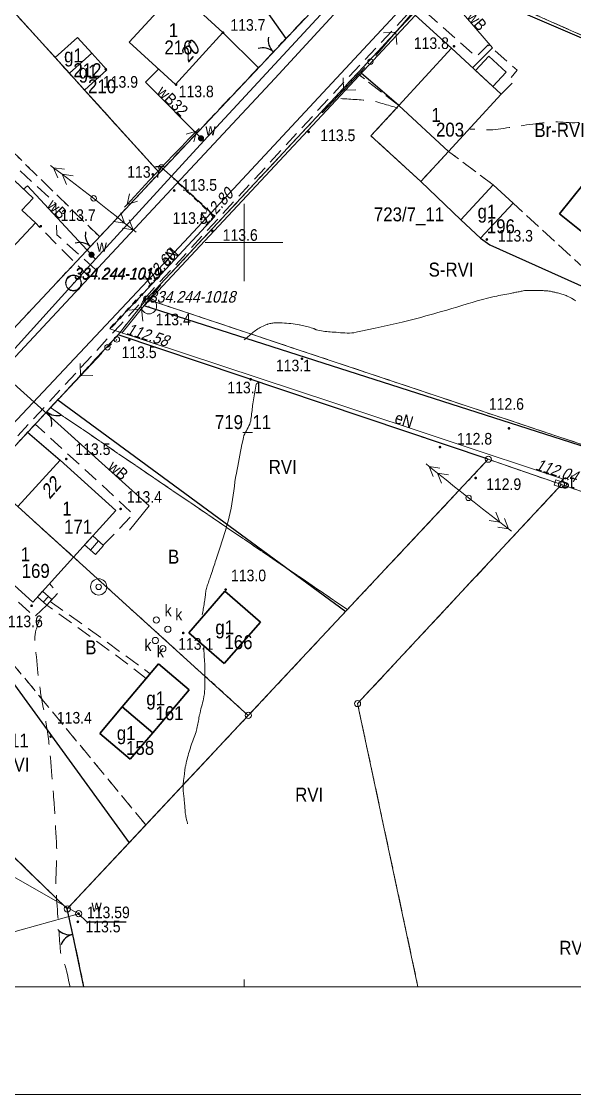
# Model space of a CAD drawing. Extents: x 6512885 to 6513481, y 5959590 to 5960000.
# Drawn here: x 6512971.3 to 6513042.6, y 5959590.2 to 5959728.5 of the extents above; entities that cross this region are included whole.
import ezdxf
from ezdxf.enums import TextEntityAlignment as Align

# ---------------------------------------------------------------- set-up
doc = ezdxf.new("R2010")
doc.units = 0
doc.header["$MEASUREMENT"] = 0
for name, pattern in [('0.7_0.7', [1.4, 0.7, -0.7]), ('2.0_1.0', [3, 2, -1]), ('217-1000', [2.8, 2.1, -0.7]), ('218-1000', [1.4, 0.7, -0.7]), ('219-1000', [0]), ('3.0_1.5', [4.5, 3, -1.5])]:
    doc.linetypes.add(name, pattern=pattern)
doc.layers.get('0').update_dxf_attribs({"color": 2, "linetype": 'CONTINUOUS', "lineweight": 5})
for name, color, linetype in [('121-Punkt osnowy szczegółowej', 7, 'CONTINUOUS'), ('121-Punkt osnowy szczegółowej-Atr103', 7, 'CONTINUOUS'), ('202-Punkt graniczny stabilizowany trwale', 7, 'CONTINUOUS'), ('203-Punkt załamania granicy działki nie stabilizowany', 7, 'CONTINUOUS'), ('210-Oznaczenie użytku', 7, 'CONTINUOUS'), ('211-Nr działki', 7, 'CONTINUOUS'), ('217-Granica konturu klasyfikcyjnego', 7, 'CONTINUOUS'), ('218-Granica użytku', 7, 'CONTINUOUS'), ('219-Linia granicy', 7, 'CONTINUOUS'), ('238-Punkt adresowy budynku', 7, 'CONTINUOUS'), ('312-Budynek (powierzchnia)', 7, 'CONTINUOUS'), ('312-Numer ewidencyjny budynku', 7, 'CONTINUOUS'), ('312-Numer ewidencyjny budynku-Atr124', 7, 'CONTINUOUS'), ('320-część budynku wyodrębniona ze względu na liczbę kondygnacji naziemnych (powierzchnia)', 7, 'CONTINUOUS'), ('352-schody (powierzchnia)', 7, 'CONTINUOUS'), ('510-Podpora jednosłupowa symb.-SEPOW', 7, 'CONTINUOUS'), ('512-Podpora wielosłupowa linia-SEPOW', 7, 'CONTINUOUS'), ('516-Kierunek linii eN-SEPOW', 7, 'CONTINUOUS'), ('625-Punkt rzędnej przewodu-SEPOD', 7, 'CONTINUOUS'), ('625-Punkt rzędnej przewodu-SEPOD-Atr2', 7, 'CONTINUOUS'), ('811-Warstwica ciągła linia', 7, 'CONTINUOUS'), ('812-Warstwica pomocnicza linia', 7, 'CONTINUOUS'), ('905-Brama w ogrodzeniu', 7, 'CONTINUOUS'), ('chodnik (powierzchnia)', 7, 'CONTINUOUS'), ('krawężnik (linia)', 7, 'CONTINUOUS'), ('ogrodzenie trwałe (linia)', 7, 'CONTINUOUS'), ('przepust (powierzchnia)', 7, 'CONTINUOUS'), ('przewód elektroenergetyczny (linia)', 7, 'CONTINUOUS'), ('przewód elektroenergetyczny (linia)-Atr1', 7, 'CONTINUOUS'), ('przewód elektroenergetyczny niskiego napięcia (linia) - symbol', 7, 'CONTINUOUS'), ('przewód elektroenergetyczny średniego napięcia (linia) - symbol', 7, 'CONTINUOUS'), ('przewód wodociągowy (linia)', 7, 'CONTINUOUS'), ('przewód wodociągowy (linia)-Atr1', 7, 'CONTINUOUS'), ('przewód wodociągowy (linia)-Atr17', 7, 'CONTINUOUS'), ('punkt o określonej wysokości (sieć wodociągowa)', 7, 'CONTINUOUS'), ('punkt o określonej wysokości (sieć wodociągowa)-Atr2', 7, 'CONTINUOUS'), ('punkt wysokościowy naturalny', 7, 'CONTINUOUS'), ('punkt wysokościowy naturalny-Atr2', 7, 'CONTINUOUS'), ('Ramki i opis wydruku', 7, 'CONTINUOUS'), ('studnia (punkt)', 7, 'CONTINUOUS'), ('szafa sterownicza - siec elektroenergetyczna (punkt)', 7, 'CONTINUOUS'), ('szafa sterownicza - siec elektroenergetyczna (punkt)-Atr17', 7, 'CONTINUOUS'), ('Wstawianie ramki sekcyjnej z opisem', 7, 'CONTINUOUS'), ('właz okrągły - siec kanalizacyjna (punkt)', 7, 'CONTINUOUS'), ('właz okrągły - siec kanalizacyjna (punkt)-Atr17', 7, 'CONTINUOUS'), ('właz okrągły - siec wodociągowa (punkt)', 7, 'CONTINUOUS'), ('właz okrągły - siec wodociągowa (punkt)-Atr17', 7, 'CONTINUOUS'), ('zasuwa - siec wodociągowa (punkt)', 7, 'CONTINUOUS'), ('zasuwa - siec wodociągowa (punkt)-Atr17', 7, 'CONTINUOUS')]:
    doc.layers.add(name, color=color, linetype=linetype)
doc.styles.get("Standard").update_dxf_attribs({"font": 'txt', "width": 0.75})
doc.linetypes.add('902-1000', pattern='A,5,0,[1,ksztalty.shx,S=1,R=0,X=0,Y=0],5', length=10)

# ---------------------------------------------------------------- blocks, each defined once
blk = doc.blocks.new('PW01')
at = {"linetype": 'Continuous', "lineweight": 13}
h = blk.add_hatch(color=0, dxfattribs=at)
edge = h.paths.add_edge_path()
edge.add_arc((0, 0), 0.18, 0, 360)
blk = doc.blocks.new('905')
at = {"color": 0, "linetype": 'Continuous', "lineweight": 30}
for centre, start, end in [((-2, 0), 0, 60), ((2, 0), 120, 180)]:
    blk.add_arc(centre, 2, start, end, dxfattribs=at)
blk = doc.blocks.new('US22')
at = {"color": 0, "linetype": 'Continuous', "lineweight": 0}
blk.add_circle((0, 0), 0.4, dxfattribs=at)
blk = doc.blocks.new('US25')
at = {"linetype": 'Continuous', "lineweight": 13}
h = blk.add_hatch(color=0, dxfattribs=at)
edge = h.paths.add_edge_path()
edge.add_arc((0, 0), 0.4, 0, 360)
blk = doc.blocks.new('510')
at = {"color": 0, "linetype": 'Continuous', "lineweight": 0}
blk.add_circle((0, 0), 0.35, dxfattribs=at)
blk = doc.blocks.new('US13')
at = {"color": 0, "linetype": 'Continuous', "lineweight": 13}
for radius in [1.05, 0.35]:
    blk.add_circle((0, 0), radius, dxfattribs=at)
blk = doc.blocks.new('516')
at = {"color": 0, "linetype": 'Continuous', "lineweight": 0}
for p, q in [((1.05, 0), (9.05, 0)), ((5.05, 0), (3.919, 1.131)), ((5.05, 0), (3.919, -1.131))]:
    blk.add_line(p, q, dxfattribs=at)
blk = doc.blocks.new('621')
at = {"linetype": 'Continuous', "lineweight": 0}
h = blk.add_hatch(color=0, dxfattribs=at)
edge = h.paths.add_edge_path()
edge.add_arc((0, 0), 0.1, 0, 360)
blk = doc.blocks.new('US19')
at = {"color": 0, "linetype": 'Continuous', "lineweight": 13}
for p, q in [((-0.75, -0.35), (-0.75, 0.35)), ((-0.75, 0.35), (0.75, 0.35)), ((0.75, -0.35), (0.75, 0.35)), ((-0.75, -0.35), (0.75, -0.35))]:
    blk.add_line(p, q, dxfattribs=at)
blk = doc.blocks.new('PE04')
at = {"color": 0, "linetype": 'Continuous', "lineweight": 13}
for p, q in [((0.9, 0), (0, 0)), ((0.9, 0), (2.3, 0)), ((2.3, 0), (3.7, 0)), ((3.7, 0), (5.1, 0)), ((5.1, 0), (6.5, 0)), ((6.5, 0), (5.288, 0.7)), ((6.5, 0), (5.288, -0.7)), ((6.5, 0), (7, 0))]:
    blk.add_line(p, q, dxfattribs=at)
blk = doc.blocks.new('PE03')
at = {"color": 0, "linetype": 'Continuous', "lineweight": 13}
for p, q in [((0.9, 0), (0, 0)), ((0.9, 0), (2.3, 0)), ((2.3, 0), (3.7, 0)), ((3.7, 0), (5.1, 0)), ((5.1, 0), (3.888, 0.7)), ((5.1, 0), (3.888, -0.7)), ((5.1, 0), (6.5, 0)), ((6.5, 0), (5.288, 0.7)), ((6.5, 0), (5.288, -0.7)), ((6.5, 0), (7, 0))]:
    blk.add_line(p, q, dxfattribs=at)
blk = doc.blocks.new('203')
at = {"linetype": 'Continuous', "lineweight": 0}
h = blk.add_hatch(color=0, dxfattribs=at)
edge = h.paths.add_edge_path()
edge.add_arc((0, 0), 0.09, 0, 360)
blk = doc.blocks.new('202')
at = {"color": 0, "linetype": 'Continuous', "lineweight": 0}
blk.add_circle((0, 0), 0.4, dxfattribs=at)
blk = doc.blocks.new('121')
at = {"linetype": 'Continuous', "lineweight": 0}
h = blk.add_hatch(color=0, dxfattribs=at)
edge = h.paths.add_edge_path()
edge.add_arc((0, 0), 0.065, 0, 360)
at = {"color": 0, "linetype": 'Continuous', "lineweight": 0}
blk.add_circle((0, 0), 1, dxfattribs=at)

msp = doc.modelspace()

# ---------------------------------------------------------------- linework, layer by layer
at = {"layer": '217-Granica konturu klasyfikcyjnego', "color": 3, "linetype": '217-1000', "lineweight": 13, "flags": 128}
for points in [[(6512989.09, 5959708.99), (6512954.37, 5959747.39)], [(6512989.09, 5959708.99), (6513015.77, 5959737.31)], [(6513026.29, 5959734.35), (6513014.59, 5959721.8)], [(6513064.88, 5959717.24), (6513026.29, 5959734.35)], [(6512953.85, 5959727.69), (6512981.39, 5959700.74)], [(6513014.59, 5959721.8), (6512987.45, 5959692.7)], [(6513019.92, 5959717.65), (6513014.59, 5959721.8)], [(6513016.35, 5959713.77), (6513019.92, 5959717.65)], [(6513022.77, 5959707.87), (6513016.35, 5959713.77)], [(6513026.34, 5959711.75), (6513022.77, 5959707.87)], [(6513032.11, 5959707.43), (6513026.34, 5959711.75)], [(6512981.39, 5959700.74), (6512989.09, 5959708.99)], [(6513034.66, 5959705.07), (6513032.11, 5959707.43)], [(6513058.59, 5959683.16), (6513034.66, 5959705.07)], [(6512987.45, 5959692.7), (6513053.29, 5959670.71)], [(6512983.78, 5959688.12), (6512975.06, 5959678.73)], [(6513031.46, 5959672.07), (6512983.78, 5959688.12)], [(6512975.06, 5959678.73), (6513013.32, 5959652.7)], [(6513013.32, 5959652.7), (6513031.46, 5959672.07)], [(6513040.9, 5959668.8), (6513031.46, 5959672.07)], [(6513040.9, 5959668.8), (6513014.62, 5959640.58)], [(6513078.28, 5959655.84), (6513040.9, 5959668.8)], [(6512987.34, 5959624.94), (6512957.75, 5959660.81)], [(6513013.32, 5959652.7), (6513000.55, 5959639.05)], [(6513014.62, 5959640.58), (6513022.406, 5959604.09)], [(6513000.55, 5959639.05), (6512987.34, 5959624.94)], [(6512954.27, 5959636.34), (6512977.23, 5959614.12)], [(6512977.23, 5959614.12), (6512987.34, 5959624.94)], [(6512979.374, 5959604.09), (6512977.23, 5959614.12)]]:
    msp.add_lwpolyline(points, dxfattribs=at)
at = {"layer": '218-Granica użytku', "color": 3, "linetype": '218-1000', "lineweight": 13, "flags": 128}
for points in [[(6512989.09, 5959708.99), (6512954.37, 5959747.39)], [(6512989.09, 5959708.99), (6513015.77, 5959737.31)], [(6513026.29, 5959734.35), (6513014.59, 5959721.8)], [(6513064.88, 5959717.24), (6513026.29, 5959734.35)], [(6512953.85, 5959727.69), (6512981.39, 5959700.74)], [(6513014.59, 5959721.8), (6512987.45, 5959692.7)], [(6513019.92, 5959717.65), (6513014.59, 5959721.8)], [(6513016.35, 5959713.77), (6513019.92, 5959717.65)], [(6513022.77, 5959707.87), (6513016.35, 5959713.77)], [(6513026.34, 5959711.75), (6513022.77, 5959707.87)], [(6513032.11, 5959707.43), (6513026.34, 5959711.75)], [(6512981.39, 5959700.74), (6512989.09, 5959708.99)], [(6513034.66, 5959705.07), (6513032.11, 5959707.43)], [(6513058.59, 5959683.16), (6513034.66, 5959705.07)], [(6512968.97, 5959687.47), (6512981.39, 5959700.74)], [(6512987.45, 5959692.7), (6512983.78, 5959688.12)], [(6513053.29, 5959670.71), (6512987.45, 5959692.7)], [(6512983.78, 5959688.12), (6512975.06, 5959678.73)], [(6513031.46, 5959672.07), (6512983.78, 5959688.12)], [(6512975.06, 5959678.73), (6512966.7, 5959669.73)], [(6513013.32, 5959652.7), (6512975.06, 5959678.73)], [(6513013.32, 5959652.7), (6513031.46, 5959672.07)], [(6513031.46, 5959672.07), (6513040.9, 5959668.8)], [(6512966.7, 5959669.73), (6513000.55, 5959639.05)], [(6513040.9, 5959668.8), (6513014.62, 5959640.58)], [(6513078.28, 5959655.84), (6513040.9, 5959668.8)], [(6512987.34, 5959624.94), (6512957.75, 5959660.81)], [(6513000.55, 5959639.05), (6513013.32, 5959652.7)], [(6513014.62, 5959640.58), (6513022.406, 5959604.09)], [(6512987.34, 5959624.94), (6513000.55, 5959639.05)], [(6512954.27, 5959636.34), (6512977.23, 5959614.12)], [(6512977.23, 5959614.12), (6512987.34, 5959624.94)], [(6512979.374, 5959604.09), (6512977.23, 5959614.12)]]:
    msp.add_lwpolyline(points, dxfattribs=at)
at = {"layer": '219-Linia granicy', "color": 7, "linetype": '219-1000', "lineweight": 13, "flags": 128}
for points in [[(6512989.09, 5959708.99), (6512954.37, 5959747.39)], [(6512989.09, 5959708.99), (6513015.77, 5959737.31)], [(6512987.45, 5959692.7), (6513026.29, 5959734.35)], [(6513026.29, 5959734.35), (6513064.88, 5959717.24)], [(6512989.09, 5959708.99), (6512968.97, 5959687.47)], [(6512983.78, 5959688.12), (6512987.45, 5959692.7)], [(6512987.45, 5959692.7), (6513053.29, 5959670.71)], [(6512983.78, 5959688.12), (6512966.7, 5959669.73)], [(6512983.78, 5959688.12), (6513031.46, 5959672.07)], [(6513000.55, 5959639.05), (6513031.46, 5959672.07)], [(6513040.9, 5959668.8), (6513031.46, 5959672.07)], [(6512966.7, 5959669.73), (6513000.55, 5959639.05)], [(6513040.9, 5959668.8), (6513014.62, 5959640.58)], [(6513040.9, 5959668.8), (6513078.28, 5959655.84)], [(6512977.23, 5959614.12), (6512943.58, 5959646.69)], [(6513014.62, 5959640.58), (6513022.406, 5959604.09)], [(6512977.23, 5959614.12), (6513000.55, 5959639.05)], [(6512979.374, 5959604.09), (6512977.23, 5959614.12)]]:
    msp.add_lwpolyline(points, dxfattribs=at)
at = {"layer": '312-Budynek (powierzchnia)', "color": 7, "linetype": 'Continuous', "lineweight": 35, "flags": 128}
for points in [[(6512985.2, 5959725.84), (6512991.33, 5959732.53)], [(6512991.33, 5959732.53), (6512997.28, 5959727.06)], [(6512975.67, 5959723.84), (6512978.54, 5959726.43)], [(6512978.54, 5959726.43), (6512980.37, 5959724.4)], [(6512997.28, 5959727.06), (6512991.15, 5959720.38)], [(6512991.15, 5959720.38), (6512985.2, 5959725.84)], [(6513019.92, 5959717.65), (6513026.71, 5959725.03)], [(6513026.71, 5959725.03), (6513033.13, 5959719.13)], [(6512977.5, 5959721.81), (6512975.67, 5959723.84)], [(6512980.37, 5959724.4), (6512977.5, 5959721.81)], [(6512977.5, 5959721.81), (6512980.37, 5959724.4)], [(6512980.37, 5959724.4), (6512982.33, 5959722.25)], [(6512979.45, 5959719.65), (6512977.5, 5959721.81)], [(6512982.33, 5959722.25), (6512979.45, 5959719.65)], [(6513033.13, 5959719.13), (6513026.34, 5959711.75)], [(6513016.35, 5959713.77), (6513019.92, 5959717.65)], [(6513022.77, 5959707.87), (6513016.35, 5959713.77)], [(6513026.34, 5959711.75), (6513022.77, 5959707.87)], [(6513040.65, 5959703.7), (6513046.99, 5959711.61)], [(6512968.84, 5959709.49), (6512972.83, 5959705.7)], [(6513027.92, 5959702.91), (6513032.11, 5959707.43)], [(6513032.11, 5959707.43), (6513034.66, 5959705.07)], [(6512972.83, 5959705.7), (6512971.38, 5959704.18)], [(6512971.38, 5959704.18), (6512973.12, 5959702.52)], [(6513034.66, 5959705.07), (6513030.47, 5959700.56)], [(6512973.12, 5959702.52), (6512964, 5959692.8)], [(6513030.47, 5959700.56), (6513027.92, 5959702.91)], [(6513045.8, 5959699.56), (6513040.65, 5959703.7)], [(6512970.87, 5959665.96), (6512976.3, 5959671.97)], [(6512976.3, 5959671.97), (6512983.48, 5959665.48)], [(6512970.87, 5959665.96), (6512978.04, 5959659.46)], [(6512978.04, 5959659.46), (6512970.87, 5959665.96)], [(6512983.48, 5959665.48), (6512978.04, 5959659.46)], [(6512972.78, 5959653.65), (6512965.61, 5959660.15)], [(6512978.04, 5959659.46), (6512972.78, 5959653.65)], [(6512992.88, 5959649.7), (6512997.54, 5959655.07)], [(6512997.54, 5959655.07), (6513002.11, 5959651.09)], [(6513002.11, 5959651.09), (6512997.45, 5959645.73)], [(6512997.45, 5959645.73), (6512992.88, 5959649.7)], [(6512984.29, 5959640.14), (6512988.99, 5959645.68)], [(6512988.99, 5959645.68), (6512992.92, 5959642.34)], [(6512992.92, 5959642.34), (6512988.23, 5959636.81)], [(6512981.4, 5959636.74), (6512984.29, 5959640.14)], [(6512984.29, 5959640.14), (6512988.23, 5959636.81)], [(6512988.23, 5959636.81), (6512984.29, 5959640.14)], [(6512985.34, 5959633.4), (6512981.4, 5959636.74)], [(6512988.23, 5959636.81), (6512985.34, 5959633.4)]]:
    msp.add_lwpolyline(points, dxfattribs=at)
at = {"layer": '320-część budynku wyodrębniona ze względu na liczbę kondygnacji naziemnych (powierzchnia)', "color": 7, "linetype": 'Continuous', "lineweight": 18, "flags": 128}
msp.add_lwpolyline([(6513032.05, 5959720.12), (6513029.83, 5959722.17), (6513031.53, 5959724.02), (6513033.75, 5959721.97)], close=True, dxfattribs=at)
msp.add_lwpolyline([(6513026.34, 5959711.75), (6513019.92, 5959717.65)], dxfattribs=at)
at = {"layer": '352-schody (powierzchnia)', "color": 7, "linetype": 'Continuous', "lineweight": 18}
for p, q in [((6512979.46, 5959661.03), (6512980.52, 5959662.21)), ((6512980.52, 5959662.21), (6512979.46, 5959661.03)), ((6512980.85, 5959659.77), (6512979.46, 5959661.03)), ((6512981.26, 5959661.54), (6512980.2, 5959660.36)), ((6512980.52, 5959662.21), (6512981.91, 5959660.95)), ((6512981.91, 5959660.95), (6512980.85, 5959659.77)), ((6512973.4, 5959654.34), (6512974.05, 5959655.06)), ((6512974.59, 5959653.26), (6512973.4, 5959654.34)), ((6512974.05, 5959655.06), (6512975.24, 5959653.98)), ((6512974.79, 5959654.39), (6512974.14, 5959653.66)), ((6512975.24, 5959653.98), (6512974.59, 5959653.26))]:
    msp.add_line(p, q, dxfattribs=at)
at = {"layer": '512-Podpora wielosłupowa linia-SEPOW', "color": 7, "linetype": '0.7_0.7', "lineweight": 13, "flags": 128}
msp.add_lwpolyline([(6512982.4, 5959686.49), (6512983.61, 5959687.51)], dxfattribs=at)
at = {"layer": '811-Warstwica ciągła linia', "color": 32, "linetype": 'Continuous', "lineweight": 13, "flags": 128}
for points in [[(6513000, 5959687.44), (6513000.132, 5959687.55), (6513000.264, 5959687.66), (6513000.396, 5959687.77), (6513000.528, 5959687.88), (6513000.66, 5959687.99), (6513000.792, 5959688.1), (6513000.924, 5959688.21), (6513001.056, 5959688.32), (6513001.188, 5959688.43), (6513001.32, 5959688.54), (6513001.454, 5959688.647), (6513001.608, 5959688.76), (6513001.766, 5959688.866), (6513001.929, 5959688.966), (6513002.096, 5959689.06), (6513002.266, 5959689.148), (6513002.441, 5959689.231), (6513002.62, 5959689.309), (6513002.803, 5959689.383), (6513002.99, 5959689.453), (6513003.01, 5959689.46), (6513003.179, 5959689.515), (6513003.309, 5959689.551), (6513003.44, 5959689.582), (6513003.571, 5959689.607), (6513003.702, 5959689.627), (6513003.833, 5959689.643), (6513003.964, 5959689.653), (6513004.096, 5959689.659), (6513004.227, 5959689.661), (6513004.32, 5959689.66), (6513004.359, 5959689.659), (6513004.638, 5959689.65), (6513004.917, 5959689.637), (6513005.196, 5959689.62), (6513005.475, 5959689.598), (6513005.755, 5959689.572), (6513006.034, 5959689.542), (6513006.313, 5959689.507), (6513006.592, 5959689.467), (6513006.871, 5959689.423), (6513007.11, 5959689.38), (6513007.149, 5959689.373), (6513007.336, 5959689.336), (6513007.523, 5959689.297), (6513007.708, 5959689.257), (6513007.893, 5959689.213), (6513008.077, 5959689.168), (6513008.26, 5959689.121), (6513008.442, 5959689.071), (6513008.625, 5959689.019), (6513008.806, 5959688.965), (6513008.95, 5959688.92), (6513008.987, 5959688.907), (6513009.022, 5959688.891), (6513009.057, 5959688.874), (6513009.091, 5959688.856), (6513009.125, 5959688.837), (6513009.159, 5959688.819), (6513009.193, 5959688.801), (6513009.228, 5959688.785), (6513009.264, 5959688.771), (6513009.3, 5959688.76), (6513009.301, 5959688.76), (6513009.525, 5959688.705), (6513009.749, 5959688.658), (6513009.974, 5959688.616), (6513010.2, 5959688.581), (6513010.426, 5959688.55), (6513010.652, 5959688.524), (6513010.879, 5959688.502), (6513011.106, 5959688.482), (6513011.333, 5959688.465), (6513011.56, 5959688.45), (6513011.561, 5959688.45), (6513011.848, 5959688.429), (6513012.136, 5959688.405), (6513012.425, 5959688.38), (6513012.714, 5959688.358), (6513013.003, 5959688.341), (6513013.292, 5959688.331), (6513013.579, 5959688.333), (6513013.865, 5959688.348), (6513014.149, 5959688.38), (6513014.43, 5959688.43), (6513014.431, 5959688.43), (6513014.636, 5959688.475), (6513014.841, 5959688.52), (6513015.046, 5959688.565), (6513015.251, 5959688.61), (6513015.456, 5959688.655), (6513015.661, 5959688.7), (6513015.866, 5959688.745), (6513016.071, 5959688.79), (6513016.276, 5959688.835), (6513016.48, 5959688.88), (6513016.481, 5959688.88), (6513016.871, 5959688.966), (6513017.261, 5959689.052), (6513017.651, 5959689.138), (6513018.041, 5959689.223), (6513018.431, 5959689.309), (6513018.821, 5959689.395), (6513019.211, 5959689.481), (6513019.601, 5959689.567), (6513019.991, 5959689.653), (6513020.38, 5959689.74), (6513020.381, 5959689.74), (6513020.892, 5959689.858), (6513021.402, 5959689.983), (6513021.91, 5959690.114), (6513022.417, 5959690.25), (6513022.924, 5959690.389), (6513023.429, 5959690.531), (6513023.934, 5959690.674), (6513024.44, 5959690.817), (6513024.945, 5959690.96), (6513025.45, 5959691.1), (6513025.451, 5959691.1), (6513026.11, 5959691.287), (6513026.766, 5959691.482), (6513027.421, 5959691.682), (6513028.075, 5959691.885), (6513028.73, 5959692.088), (6513029.385, 5959692.287), (6513030.042, 5959692.479), (6513030.702, 5959692.663), (6513031.364, 5959692.834), (6513032.03, 5959692.99), (6513032.031, 5959692.99), (6513032.29, 5959693.046), (6513032.549, 5959693.1), (6513032.809, 5959693.152), (6513033.069, 5959693.202), (6513033.33, 5959693.252), (6513033.59, 5959693.301), (6513033.85, 5959693.35), (6513034.111, 5959693.399), (6513034.371, 5959693.449), (6513034.63, 5959693.5), (6513034.631, 5959693.5), (6513034.764, 5959693.527), (6513034.896, 5959693.554), (6513035.029, 5959693.582), (6513035.161, 5959693.61), (6513035.293, 5959693.637), (6513035.426, 5959693.665), (6513035.559, 5959693.692), (6513035.692, 5959693.719), (6513035.826, 5959693.745), (6513035.96, 5959693.77), (6513035.961, 5959693.77), (6513036.127, 5959693.796), (6513036.294, 5959693.813), (6513036.461, 5959693.824), (6513036.628, 5959693.829), (6513036.795, 5959693.829), (6513036.962, 5959693.826), (6513037.13, 5959693.822), (6513037.297, 5959693.817), (6513037.464, 5959693.812), (6513037.63, 5959693.81), (6513037.631, 5959693.81), (6513037.781, 5959693.809), (6513037.931, 5959693.808), (6513038.081, 5959693.807), (6513038.231, 5959693.805), (6513038.381, 5959693.802), (6513038.531, 5959693.797), (6513038.681, 5959693.791), (6513038.831, 5959693.783), (6513038.981, 5959693.773), (6513039.13, 5959693.76), (6513039.131, 5959693.76), (6513039.246, 5959693.747), (6513039.36, 5959693.731), (6513039.473, 5959693.711), (6513039.586, 5959693.689), (6513039.699, 5959693.665), (6513039.812, 5959693.64), (6513039.924, 5959693.613), (6513040.036, 5959693.585), (6513040.148, 5959693.557), (6513040.26, 5959693.53), (6513040.261, 5959693.53), (6513040.402, 5959693.495), (6513040.542, 5959693.46), (6513040.681, 5959693.423), (6513040.82, 5959693.385), (6513040.959, 5959693.345), (6513041.096, 5959693.302), (6513041.233, 5959693.257), (6513041.37, 5959693.208), (6513041.506, 5959693.156), (6513041.64, 5959693.1), (6513041.641, 5959693.1), (6513041.833, 5959693.012), (6513042.022, 5959692.917), (6513042.206, 5959692.815), (6513042.385, 5959692.706), (6513042.56, 5959692.591), (6513042.731, 5959692.47)], [(6513001.54, 5959681.74), (6513001.498, 5959681.489), (6513001.457, 5959681.238), (6513001.417, 5959680.987), (6513001.377, 5959680.736), (6513001.337, 5959680.485), (6513001.298, 5959680.234), (6513001.258, 5959679.983), (6513001.219, 5959679.732), (6513001.18, 5959679.481), (6513001.14, 5959679.23), (6513001.107, 5959679.01), (6513001.078, 5959678.789), (6513001.051, 5959678.568), (6513001.026, 5959678.346), (6513001.002, 5959678.125), (6513000.977, 5959677.903), (6513000.952, 5959677.682), (6513000.924, 5959677.461), (6513000.894, 5959677.24), (6513000.86, 5959677.02), (6513000.808, 5959676.795), (6513000.731, 5959676.577), (6513000.635, 5959676.366), (6513000.527, 5959676.158), (6513000.411, 5959675.952), (6513000.294, 5959675.746), (6513000.181, 5959675.539), (6513000.079, 5959675.329), (6512999.993, 5959675.113), (6512999.93, 5959674.89), (6512999.829, 5959674.43), (6512999.73, 5959673.969), (6512999.633, 5959673.508), (6512999.539, 5959673.047), (6512999.446, 5959672.585), (6512999.355, 5959672.123), (6512999.266, 5959671.66), (6512999.179, 5959671.197), (6512999.094, 5959670.734), (6512999.01, 5959670.27), (6512998.915, 5959669.708), (6512998.829, 5959669.145), (6512998.748, 5959668.581), (6512998.669, 5959668.016), (6512998.59, 5959667.452), (6512998.507, 5959666.888), (6512998.418, 5959666.325), (6512998.319, 5959665.764), (6512998.207, 5959665.206), (6512998.08, 5959664.65), (6512997.939, 5959664.097), (6512997.793, 5959663.557), (6512997.639, 5959663.019), (6512997.479, 5959662.483), (6512997.314, 5959661.949), (6512997.144, 5959661.416), (6512996.972, 5959660.884), (6512996.797, 5959660.352), (6512996.622, 5959659.821), (6512996.45, 5959659.3), (6512996.447, 5959659.29), (6512996.371, 5959659.06), (6512996.295, 5959658.83), (6512996.219, 5959658.6), (6512996.143, 5959658.37), (6512996.067, 5959658.14), (6512995.991, 5959657.91), (6512995.915, 5959657.68), (6512995.839, 5959657.45), (6512995.763, 5959657.22), (6512995.69, 5959657), (6512995.687, 5959656.99), (6512995.634, 5959656.833), (6512995.58, 5959656.677), (6512995.525, 5959656.52), (6512995.47, 5959656.364), (6512995.415, 5959656.208), (6512995.36, 5959656.052), (6512995.307, 5959655.895), (6512995.255, 5959655.737), (6512995.205, 5959655.579), (6512995.16, 5959655.43), (6512995.157, 5959655.42), (6512995.119, 5959655.272), (6512995.089, 5959655.123), (6512995.064, 5959654.972), (6512995.044, 5959654.821), (6512995.027, 5959654.669), (6512995.012, 5959654.517), (6512994.996, 5959654.364), (6512994.98, 5959654.212), (6512994.961, 5959654.061), (6512994.94, 5959653.92), (6512994.938, 5959653.91), (6512994.906, 5959653.719), (6512994.875, 5959653.528), (6512994.843, 5959653.337), (6512994.811, 5959653.146), (6512994.779, 5959652.955), (6512994.747, 5959652.764), (6512994.715, 5959652.573), (6512994.683, 5959652.382), (6512994.651, 5959652.191), (6512994.62, 5959652.01)], [(6512994.79, 5959648.16), (6512994.804, 5959647.891), (6512994.819, 5959647.622), (6512994.834, 5959647.353), (6512994.85, 5959647.084), (6512994.866, 5959646.815), (6512994.881, 5959646.546), (6512994.897, 5959646.277), (6512994.912, 5959646.008), (6512994.926, 5959645.739), (6512994.94, 5959645.47), (6512994.951, 5959645.194), (6512994.957, 5959644.918), (6512994.96, 5959644.642), (6512994.959, 5959644.366), (6512994.956, 5959644.09), (6512994.952, 5959643.814), (6512994.946, 5959643.538), (6512994.94, 5959643.262), (6512994.934, 5959642.986), (6512994.93, 5959642.71), (6512994.928, 5959642.434), (6512994.927, 5959642.342), (6512994.925, 5959642.25), (6512994.922, 5959642.158), (6512994.918, 5959642.066), (6512994.911, 5959641.974), (6512994.902, 5959641.882), (6512994.89, 5959641.79), (6512994.876, 5959641.699), (6512994.83, 5959641.438), (6512994.776, 5959641.179), (6512994.717, 5959640.921), (6512994.654, 5959640.665), (6512994.587, 5959640.41), (6512994.52, 5959640.155), (6512994.453, 5959639.9), (6512994.388, 5959639.644), (6512994.327, 5959639.388), (6512994.29, 5959639.22), (6512994.271, 5959639.13), (6512994.232, 5959638.935), (6512994.194, 5959638.74), (6512994.158, 5959638.545), (6512994.122, 5959638.349), (6512994.086, 5959638.153), (6512994.048, 5959637.958), (6512994.01, 5959637.763), (6512993.969, 5959637.568), (6512993.925, 5959637.374), (6512993.9, 5959637.27), (6512993.877, 5959637.181), (6512993.811, 5959636.945), (6512993.738, 5959636.712), (6512993.658, 5959636.48), (6512993.575, 5959636.249), (6512993.489, 5959636.02), (6512993.403, 5959635.79), (6512993.317, 5959635.56), (6512993.235, 5959635.329), (6512993.156, 5959635.096), (6512993.11, 5959634.95), (6512993.083, 5959634.862), (6512993.008, 5959634.619), (6512992.933, 5959634.377), (6512992.859, 5959634.134), (6512992.787, 5959633.89), (6512992.717, 5959633.646), (6512992.651, 5959633.401), (6512992.588, 5959633.155), (6512992.531, 5959632.908), (6512992.479, 5959632.66), (6512992.45, 5959632.5), (6512992.435, 5959632.409), (6512992.412, 5959632.269), (6512992.392, 5959632.128), (6512992.373, 5959631.987), (6512992.355, 5959631.846), (6512992.339, 5959631.705), (6512992.323, 5959631.564), (6512992.307, 5959631.423), (6512992.291, 5959631.282), (6512992.276, 5959631.14), (6512992.27, 5959631.09), (6512992.259, 5959630.999), (6512992.24, 5959630.861), (6512992.22, 5959630.723), (6512992.2, 5959630.585), (6512992.181, 5959630.447), (6512992.163, 5959630.309), (6512992.149, 5959630.171), (6512992.139, 5959630.033), (6512992.135, 5959629.895), (6512992.137, 5959629.757), (6512992.14, 5959629.71), (6512992.146, 5959629.619), (6512992.159, 5959629.44), (6512992.174, 5959629.261), (6512992.191, 5959629.082), (6512992.208, 5959628.903), (6512992.227, 5959628.724), (6512992.245, 5959628.545), (6512992.264, 5959628.366), (6512992.283, 5959628.187), (6512992.301, 5959628.008), (6512992.31, 5959627.92), (6512992.319, 5959627.829), (6512992.335, 5959627.641), (6512992.35, 5959627.454), (6512992.364, 5959627.266), (6512992.379, 5959627.079), (6512992.394, 5959626.891), (6512992.412, 5959626.704), (6512992.432, 5959626.517), (6512992.455, 5959626.331), (6512992.484, 5959626.145), (6512992.5, 5959626.05), (6512992.517, 5959625.96), (6512992.537, 5959625.864), (6512992.559, 5959625.769), (6512992.582, 5959625.674), (6512992.606, 5959625.579), (6512992.63, 5959625.484), (6512992.655, 5959625.39), (6512992.68, 5959625.295), (6512992.705, 5959625.201), (6512992.729, 5959625.106), (6512992.73, 5959625.1)]]:
    msp.add_lwpolyline(points, dxfattribs=at)
at = {"layer": '812-Warstwica pomocnicza linia', "color": 32, "linetype": '3.0_1.5', "lineweight": 13, "flags": 128}
for points in [[(6513019.82, 5959717.33), (6513019.575, 5959717.402), (6513019.33, 5959717.474), (6513019.085, 5959717.546), (6513018.84, 5959717.618), (6513018.596, 5959717.691), (6513018.351, 5959717.763), (6513018.106, 5959717.835), (6513017.861, 5959717.907), (6513017.615, 5959717.979), (6513017.37, 5959718.05), (6513017.123, 5959718.116), (6513016.872, 5959718.172), (6513016.619, 5959718.22), (6513016.365, 5959718.26), (6513016.109, 5959718.293), (6513015.852, 5959718.321), (6513015.594, 5959718.344), (6513015.337, 5959718.365), (6513015.079, 5959718.383), (6513014.822, 5959718.4), (6513014.82, 5959718.4), (6513014.565, 5959718.417), (6513014.299, 5959718.434), (6513014.033, 5959718.452), (6513013.767, 5959718.469), (6513013.501, 5959718.486), (6513013.235, 5959718.503), (6513012.969, 5959718.52), (6513012.703, 5959718.537), (6513012.437, 5959718.553), (6513012.171, 5959718.569), (6513012.16, 5959718.57)], [(6513047.67, 5959715.67), (6513047.203, 5959715.647), (6513046.736, 5959715.624), (6513046.269, 5959715.602), (6513045.802, 5959715.58), (6513045.335, 5959715.558), (6513044.868, 5959715.536), (6513044.401, 5959715.514), (6513043.934, 5959715.493), (6513043.467, 5959715.471), (6513043, 5959715.45), (6513042.626, 5959715.441), (6513042.252, 5959715.445), (6513041.878, 5959715.459), (6513041.504, 5959715.479), (6513041.129, 5959715.5), (6513040.755, 5959715.52), (6513040.381, 5959715.533), (6513040.007, 5959715.537), (6513039.633, 5959715.527), (6513039.26, 5959715.5), (6513038.85, 5959715.457), (6513038.441, 5959715.412), (6513038.033, 5959715.363), (6513037.625, 5959715.313), (6513037.217, 5959715.26), (6513036.81, 5959715.207), (6513036.402, 5959715.153), (6513035.995, 5959715.098), (6513035.588, 5959715.044), (6513035.18, 5959714.99), (6513034.833, 5959714.94), (6513034.486, 5959714.883), (6513034.14, 5959714.822), (6513033.794, 5959714.76), (6513033.448, 5959714.699), (6513033.101, 5959714.642), (6513032.755, 5959714.592), (6513032.407, 5959714.551), (6513032.059, 5959714.523), (6513031.71, 5959714.51), (6513031.45, 5959714.51), (6513031.19, 5959714.515), (6513030.93, 5959714.524), (6513030.67, 5959714.537), (6513030.41, 5959714.553), (6513030.15, 5959714.569), (6513029.89, 5959714.587), (6513029.63, 5959714.603), (6513029.37, 5959714.618), (6513029.11, 5959714.63)], [(6512973.73, 5959651.59), (6512973.681, 5959651.451), (6512973.632, 5959651.312), (6512973.583, 5959651.174), (6512973.534, 5959651.035), (6512973.484, 5959650.897), (6512973.435, 5959650.758), (6512973.385, 5959650.619), (6512973.336, 5959650.48), (6512973.288, 5959650.34), (6512973.24, 5959650.2), (6512973.196, 5959650.059), (6512973.128, 5959649.773), (6512973.085, 5959649.483), (6512973.061, 5959649.189), (6512973.055, 5959648.893), (6512973.063, 5959648.595), (6512973.081, 5959648.297), (6512973.107, 5959647.999), (6512973.136, 5959647.701), (6512973.166, 5959647.406), (6512973.18, 5959647.26), (6512973.194, 5959647.113), (6512973.241, 5959646.597), (6512973.29, 5959646.08), (6512973.34, 5959645.563), (6512973.393, 5959645.047), (6512973.448, 5959644.53), (6512973.507, 5959644.014), (6512973.571, 5959643.498), (6512973.639, 5959642.983), (6512973.713, 5959642.468), (6512973.77, 5959642.1), (6512973.794, 5959641.954), (6512973.874, 5959641.479), (6512973.959, 5959641.005), (6512974.046, 5959640.531), (6512974.136, 5959640.058), (6512974.226, 5959639.585), (6512974.314, 5959639.113), (6512974.401, 5959638.639), (6512974.483, 5959638.165), (6512974.56, 5959637.69), (6512974.61, 5959637.36), (6512974.631, 5959637.214), (6512974.673, 5959636.917), (6512974.715, 5959636.619), (6512974.755, 5959636.322), (6512974.794, 5959636.024), (6512974.832, 5959635.726), (6512974.868, 5959635.428), (6512974.902, 5959635.13), (6512974.935, 5959634.831), (6512974.965, 5959634.532), (6512974.98, 5959634.38), (6512974.994, 5959634.233), (6512975.049, 5959633.64), (6512975.102, 5959633.046), (6512975.153, 5959632.452), (6512975.203, 5959631.858), (6512975.252, 5959631.264), (6512975.299, 5959630.67), (6512975.346, 5959630.076), (6512975.391, 5959629.482), (6512975.436, 5959628.888), (6512975.47, 5959628.44), (6512975.481, 5959628.293), (6512975.526, 5959627.672), (6512975.57, 5959627.051), (6512975.612, 5959626.431), (6512975.653, 5959625.81), (6512975.691, 5959625.189), (6512975.728, 5959624.568), (6512975.763, 5959623.947), (6512975.796, 5959623.326), (6512975.828, 5959622.704), (6512975.85, 5959622.23), (6512975.856, 5959622.083), (6512975.868, 5959621.511), (6512975.865, 5959620.939), (6512975.85, 5959620.367), (6512975.829, 5959619.795), (6512975.805, 5959619.222), (6512975.783, 5959618.65), (6512975.767, 5959618.078), (6512975.762, 5959617.506), (6512975.771, 5959616.934), (6512975.79, 5959616.51), (6512975.799, 5959616.363), (6512975.827, 5959615.894), (6512975.857, 5959615.425), (6512975.889, 5959614.956), (6512975.921, 5959614.487), (6512975.953, 5959614.018), (6512975.987, 5959613.549), (6512976.02, 5959613.08), (6512976.054, 5959612.611), (6512976.087, 5959612.142), (6512976.11, 5959611.82), (6512976.12, 5959611.673), (6512976.144, 5959611.34), (6512976.167, 5959611.007), (6512976.191, 5959610.673), (6512976.215, 5959610.34), (6512976.24, 5959610.007), (6512976.265, 5959609.674), (6512976.293, 5959609.341), (6512976.321, 5959609.009), (6512976.352, 5959608.676), (6512976.37, 5959608.49), (6512976.389, 5959608.344), (6512976.437, 5959608.119), (6512976.502, 5959607.898), (6512976.581, 5959607.679), (6512976.668, 5959607.463), (6512976.76, 5959607.247), (6512976.851, 5959607.031), (6512976.938, 5959606.814), (6512977.016, 5959606.595), (6512977.081, 5959606.372), (6512977.1, 5959606.29), (6512977.132, 5959606.146), (6512977.236, 5959605.669), (6512977.338, 5959605.192), (6512977.44, 5959604.715), (6512977.542, 5959604.238), (6512977.573, 5959604.09)]]:
    msp.add_lwpolyline(points, dxfattribs=at)
at = {"layer": 'chodnik (powierzchnia)', "color": 7, "linetype": '2.0_1.0', "lineweight": 18, "flags": 128}
for points in [[(6513033.13, 5959719.13), (6513034.59, 5959720.56), (6513034.19, 5959721.01), (6513035.19, 5959722.2), (6513031.45, 5959725.47), (6513029.91, 5959723.96), (6513022.93, 5959730.11)], [(6512944.27, 5959646.54), (6512966.73, 5959670.64), (6512984.08, 5959689.4), (6513011.16, 5959718.83), (6513021.15, 5959729.51)], [(6512980.91, 5959696.5), (6512975.89, 5959701), (6512975.75, 5959705.01), (6512969.14, 5959711.05), (6512967.69, 5959709.49), (6512968.3, 5959708.92)], [(6512980.05, 5959695.57), (6512973.12, 5959702.52)], [(6512981.87, 5959660.98), (6512985.69, 5959665), (6512981.25, 5959669.14), (6512973.08, 5959676.59)], [(6512974.6, 5959653.27), (6512972.98, 5959651.76), (6512967.36, 5959657.02), (6512960.59, 5959663.21)], [(6512974.6, 5959653.27), (6512976.02, 5959654.83), (6512974.94, 5959656.04)], [(6512987.41, 5959643.83), (6512983.09, 5959647.09), (6512978.07, 5959650.76), (6512974.59, 5959653.26)], [(6512975.03, 5959653.73), (6512979.91, 5959650.27), (6512987.92, 5959644.42)]]:
    msp.add_lwpolyline(points, dxfattribs=at)
at = {"layer": 'krawężnik (linia)', "color": 7, "linetype": 'Continuous', "lineweight": 25, "flags": 128}
for points in [[(6513102.55, 5959827.72), (6513101.19, 5959826.19), (6513099.39, 5959824.32), (6513094.7, 5959819.33), (6513090.48, 5959814.63), (6513072.98, 5959795.56), (6513056.7, 5959778.3), (6513039.92, 5959760.7), (6513030.86, 5959751.12), (6513025.27, 5959744.33), (6513018.6, 5959737.07), (6513003.97, 5959721.14), (6512990.04, 5959706.24), (6512970.56, 5959685.31), (6512957.19, 5959671.13), (6512943.87, 5959656.9), (6512931.22, 5959643.71), (6512926.78, 5959639.16), (6512909.56, 5959621.28), (6512897.8, 5959609.21), (6512892.345, 5959604.09)], [(6513107.03, 5959823.27), (6513092.02, 5959807.45), (6513072.08, 5959786), (6513061.52, 5959774.76), (6513042.33, 5959754.43), (6513037.98, 5959749.46), (6513021.16, 5959731.1), (6512992.3, 5959700.08), (6512966.67, 5959672.89), (6512955.23, 5959660.47), (6512935.52, 5959639.67), (6512926.52, 5959630.3), (6512907.84, 5959610.46), (6512901.325, 5959604.09)]]:
    msp.add_lwpolyline(points, dxfattribs=at)
at = {"layer": 'ogrodzenie trwałe (linia)', "color": 7, "linetype": '902-1000', "lineweight": 25, "flags": 128}
for points in [[(6512989.09, 5959708.99), (6513015.77, 5959737.31), (6512980.7, 5959775.13), (6512954.37, 5959747.39)], [(6512998.08, 5959756.39), (6512989.99, 5959748.07), (6513005.38, 5959726.28)], [(6512975.67, 5959723.84), (6512954.37, 5959747.39), (6512934.1, 5959724.46)], [(6513022.05, 5959729.3), (6513026.71, 5959725.03)], [(6513001.84, 5959722.52), (6512997.28, 5959727.06)], [(6513019.92, 5959717.65), (6513015.08, 5959721.83)], [(6512968.97, 5959687.47), (6512989.09, 5959708.99), (6512979.45, 5959719.65)], [(6513022.77, 5959707.87), (6513027.92, 5959702.91)], [(6513030.47, 5959700.56), (6513031.67, 5959699.68), (6513060.1, 5959686.95)], [(6512977.23, 5959614.12), (6512985.21, 5959622.65), (6513000.55, 5959639.05), (6513031.46, 5959672.07), (6512983.78, 5959688.12)], [(6512961.41, 5959664.05), (6512966.7, 5959669.73), (6512976, 5959679.74)], [(6512976, 5959679.74), (6513013.1, 5959652.46)], [(6512972.11, 5959675.57), (6512976.3, 5959671.97)], [(6512957.87, 5959660.2), (6512985.21, 5959622.65)], [(6512979.372, 5959604.09), (6512977.93, 5959610.83), (6512977.23, 5959614.12), (6512944.41, 5959645.96), (6512933.65, 5959635.96), (6512933, 5959635.27), (6512931.67, 5959633.85), (6512913.56, 5959615.1), (6512906.26, 5959607.54), (6512906.939, 5959604.09)]]:
    msp.add_lwpolyline(points, dxfattribs=at)
msp.add_lwpolyline([(6513064.98, 5959717.15), (6513071.77, 5959714.05), (6513061.82, 5959690.94), (6513053.09, 5959670.72), (6512987.12, 5959691.86), (6513026.25, 5959733.8)], close=True, dxfattribs=at)
at = {"layer": 'przepust (powierzchnia)', "color": 7, "linetype": '0.7_0.7', "lineweight": 35, "flags": 128}
for points in [[(6512990.99, 5959708.24), (6512996.13, 5959703.51), (6512996.04, 5959703.42), (6512990.94, 5959708.16)], [(6512982.76, 5959689.01), (6512986.83, 5959693.39), (6512986.95, 5959693.29), (6512982.86, 5959688.98)]]:
    msp.add_lwpolyline(points, dxfattribs=at)
at = {"layer": 'przewód elektroenergetyczny (linia)', "color": 1, "linetype": 'Continuous', "lineweight": 18, "flags": 128}
msp.add_lwpolyline([(6513040.77, 5959668.84), (6513040.84, 5959669.15), (6513041.04, 5959669.53), (6513011.58, 5959679.33), (6512982.69, 5959688.87), (6512986.99, 5959693.42), (6512996.22, 5959703.34), (6512990.86, 5959708.33), (6512989.36, 5959709.68)], dxfattribs=at)
at = {"layer": 'przewód wodociągowy (linia)', "color": 5, "linetype": 'Continuous', "lineweight": 18, "flags": 128}
for points in [[(6513117.75, 5959841.75), (6513097.71, 5959821.33), (6513090.54, 5959813.68), (6513073.73, 5959796.94), (6513063.96, 5959786.73), (6513056.13, 5959778.75), (6513028.11, 5959748.83), (6513019.51, 5959739.84), (6512994.81, 5959713.09), (6512980.88, 5959697.84), (6512968.06, 5959683.72), (6512951.62, 5959665.18), (6512929.22, 5959641.74), (6512903.17, 5959615.07), (6512900.88, 5959612.72), (6512891.834, 5959604.09)], [(6513019.44, 5959739.76), (6513031.99, 5959725.08), (6513029.45, 5959722.52)], [(6512994.81, 5959713.09), (6512987.29, 5959720.65), (6512988.99, 5959722.36)], [(6512980.88, 5959697.84), (6512972.09, 5959707.32), (6512971.58, 5959706.89)], [(6512985.26, 5959662.94), (6512987.76, 5959666.05), (6512968.1, 5959683.76), (6512957.56, 5959693.19), (6512955.84, 5959691.28)], [(6512929.22, 5959641.74), (6512978.68, 5959613.5), (6512952.76, 5959606.26)]]:
    msp.add_lwpolyline(points, dxfattribs=at)
at = {"layer": 'punkt o określonej wysokości (sieć wodociągowa)-Atr2', "color": 7, "flags": 128}
msp.add_lwpolyline([(6512978.68, 5959613.5), (6512979.76, 5959612.45), (6512984.819, 5959612.45)], dxfattribs=at)
at = {"layer": 'Ramki i opis wydruku', "color": 7, "linetype": 'Continuous', "lineweight": 13, "flags": 128}
for points in [[(6512889.3, 5959590.19), (6513473.02, 5959590.19), (6513473.02, 5959999.99), (6512889.3, 5959999.99)], [(6512889.3, 5959604.09), (6513473.02, 5959604.09), (6513473.02, 5959968.09), (6512889.3, 5959968.09)]]:
    msp.add_lwpolyline(points, close=True, dxfattribs=at)
at = {"layer": 'Wstawianie ramki sekcyjnej z opisem', "color": 7, "linetype": 'Continuous', "lineweight": 13, "flags": 128}
for points in [[(6513000, 5959695), (6513000, 5959705)], [(6512995, 5959700), (6513005, 5959700)], [(6513000, 5959604.09), (6513000, 5959605)]]:
    msp.add_lwpolyline(points, dxfattribs=at)

# ---------------------------------------------------------------- block references
at = {"layer": '121-Punkt osnowy szczegółowej', "color": 7, "linetype": 'Continuous', "lineweight": 13}
for p in [(6512978.01, 5959694.82), (6512978.05, 5959694.75), (6512987.74, 5959691.8)]:
    msp.add_blockref('121', p, dxfattribs=at)
at = {"layer": '202-Punkt graniczny stabilizowany trwale', "color": 7, "linetype": 'Continuous', "lineweight": 13}
for p in [(6512987.45, 5959692.7), (6513031.46, 5959672.07), (6513040.9, 5959668.8), (6513014.62, 5959640.58), (6513000.55, 5959639.05), (6512977.23, 5959614.12)]:
    msp.add_blockref('202', p, dxfattribs=at)
at = {"layer": '203-Punkt załamania granicy działki nie stabilizowany', "color": 7, "linetype": 'Continuous', "lineweight": 13}
for p in [(6512989.09, 5959708.99), (6512983.78, 5959688.12)]:
    msp.add_blockref('203', p, dxfattribs=at)
at = {"layer": '510-Podpora jednosłupowa symb.-SEPOW', "color": 7, "linetype": 'Continuous', "lineweight": 13}
for p in [(6513016.28, 5959723.3), (6512989.36, 5959709.68), (6512980.63, 5959705.69), (6512983.61, 5959687.51), (6512982.4, 5959686.49), (6513028.92, 5959667.09)]:
    msp.add_blockref('510', p, dxfattribs=at)
at = {"layer": '516-Kierunek linii eN-SEPOW', "color": 7, "linetype": 'Continuous', "lineweight": 13}
for p, rotation in [((6513016.28, 5959723.3), 49.332), ((6513016.28, 5959723.3), 226.652), ((6512983.61, 5959687.51), 51.197), ((6512982.4, 5959686.49), 226.585)]:
    msp.add_blockref('516', p, dxfattribs=dict(at, rotation=rotation))
at = {"layer": '625-Punkt rzędnej przewodu-SEPOD', "color": 1, "linetype": 'Continuous', "lineweight": 13}
for p in [(6512995.45, 5959702.52), (6512987.41, 5959693.87), (6512983.87, 5959688.49), (6513039, 5959670.21)]:
    msp.add_blockref('621', p, dxfattribs=at)
at = {"layer": '905-Brama w ogrodzeniu', "color": 7, "linetype": 'Continuous', "lineweight": 25}
for p, rotation in [((6513003.77, 5959724.57), 47.519), ((6512980.2, 5959699.48), 47.703), ((6512974.57, 5959678.2), 227.9), ((6512977.93, 5959610.83), 102.068)]:
    msp.add_blockref('905', p, dxfattribs=dict(at, rotation=rotation))
at = {"layer": 'przewód elektroenergetyczny niskiego napięcia (linia) - symbol', "color": 1, "linetype": 'Continuous', "lineweight": 18}
for rotation in [45.993, 227.145]:
    msp.add_blockref('PE04', (6512989.36, 5959709.68), dxfattribs=dict(at, rotation=rotation))
at = {"layer": 'przewód elektroenergetyczny średniego napięcia (linia) - symbol', "color": 1, "linetype": 'Continuous', "lineweight": 18}
for p, rotation in [((6512980.63, 5959705.69), 142.559), ((6512980.63, 5959705.69), 321.363), ((6513028.92, 5959667.09), 141.363), ((6513028.92, 5959667.09), 322.296)]:
    msp.add_blockref('PE03', p, dxfattribs=dict(at, rotation=rotation))
at = {"layer": 'punkt o określonej wysokości (sieć wodociągowa)', "color": 5, "linetype": 'Continuous', "lineweight": 13}
msp.add_blockref('PW01', (6512978.68, 5959613.5), dxfattribs=at)
at = {"layer": 'punkt wysokościowy naturalny', "color": 7, "linetype": 'Continuous', "lineweight": 13}
for p in [(6512997.28, 5959727.06), (6513027.05, 5959725.29), (6512982.17, 5959722.34), (6512991.24, 5959720.35), (6513008.32, 5959714.25), (6512988.24, 5959708.78), (6512991, 5959706.7), (6512994.47, 5959703.02), (6512973.81, 5959702.1), (6512995.92, 5959701.5), (6513031.28, 5959700.39), (6512990.8, 5959690.62), (6512985.21, 5959687.42), (6513007.46, 5959685.02), (6513000.85, 5959682.37), (6513034.13, 5959676.05), (6513025.24, 5959673.63), (6512977.09, 5959672.1), (6513029.84, 5959669.65), (6512984.1, 5959665.66), (6512997.63, 5959655.27), (6512972.63, 5959653.18), (6512992.16, 5959649.68), (6512975.09, 5959636.32), (6512978.59, 5959612.45)]:
    msp.add_blockref('PW01', p, dxfattribs=at)
at = {"layer": 'studnia (punkt)', "color": 7, "linetype": 'Continuous', "lineweight": 18}
msp.add_blockref('US13', (6512981.27, 5959655.62), dxfattribs=at)
at = {"layer": 'szafa sterownicza - siec elektroenergetyczna (punkt)', "color": 7, "linetype": 'Continuous', "lineweight": 18, "rotation": 342.255}
msp.add_blockref('US19', (6513040.77, 5959668.84), dxfattribs=at)
at = {"layer": 'właz okrągły - siec kanalizacyjna (punkt)', "color": 7, "linetype": 'Continuous', "lineweight": 13}
for p in [(6512988.69, 5959651.34), (6512990.18, 5959650.16), (6512988.58, 5959648.71), (6512989.54, 5959647.65)]:
    msp.add_blockref('US22', p, dxfattribs=at)
at = {"layer": 'właz okrągły - siec wodociągowa (punkt)', "color": 7, "linetype": 'Continuous', "lineweight": 13}
msp.add_blockref('US22', (6512978.68, 5959613.5), dxfattribs=at)
at = {"layer": 'zasuwa - siec wodociągowa (punkt)', "color": 7, "linetype": 'Continuous', "lineweight": 13}
for p, rotation in [((6512994.46, 5959713.43), 315.608), ((6512980.35, 5959698.42), 313.653)]:
    msp.add_blockref('US25', p, dxfattribs=dict(at, rotation=rotation))

# ---------------------------------------------------------------- texts
at = {"layer": '121-Punkt osnowy szczegółowej-Atr103', "color": 7, "oblique": 15, "width": 0.9}
for s, p in [('334.244-1019', (6512978.01, 5959694.82)), ('334.244-1019', (6512978.05, 5959694.75)), ('334.244-1018', (6512987.74, 5959691.8))]:
    msp.add_text(s, height=1.5, dxfattribs=at).set_placement(p, align=Align.BOTTOM_LEFT)
at = {"layer": '210-Oznaczenie użytku', "color": 3, "linetype": 'Continuous', "lineweight": 18, "width": 0.9}
for s, p in [('Br-RVI', (6513037.41, 5959713.6)), ('S-RVI', (6513023.78, 5959695.61)), ('RVI', (6513003.18, 5959670.18)), ('B', (6512990.21, 5959658.61)), ('B', (6512979.54, 5959646.93)), ('RVI', (6512968.74, 5959631.82)), ('RVI', (6513006.59, 5959627.94)), ('RVI', (6513040.62, 5959608.2))]:
    msp.add_text(s, height=1.8, dxfattribs=at).set_placement(p)
at = {"layer": '211-Nr działki', "color": 7, "linetype": 'Continuous', "lineweight": 18, "width": 0.9}
for s, p in [('723/7_11', (6513016.73, 5959704.53)), ('718_11', (6512965.04, 5959636.72))]:
    msp.add_text(s, height=1.8, dxfattribs=at).set_placement(p, align=Align.TOP_LEFT)
msp.add_text('719_11', height=1.8, dxfattribs=at).set_placement((6512996.25, 5959675.95))
at = {"layer": '238-Punkt adresowy budynku', "color": 7, "linetype": 'Continuous', "lineweight": 18, "oblique": 15, "width": 0.9}
msp.add_text('20', height=1.8, rotation=48.214, dxfattribs=at).set_placement((6512993.61, 5959723.99), align=Align.CENTER)
msp.add_text('22', height=1.8, rotation=48.638, dxfattribs=at).set_placement((6512974.39, 5959668.92), align=Align.TOP_CENTER)
at = {"layer": '312-Numer ewidencyjny budynku', "color": 7, "linetype": 'Continuous', "lineweight": 18, "width": 0.9}
for s, p in [('216', (6512989.74, 5959726.04)), ('212', (6512978.01, 5959723.11)), ('210', (6512979.9, 5959721.03)), ('203', (6513024.73, 5959715.45)), ('196', (6513031.28, 5959702.99)), ('171', (6512976.81, 5959664.26)), ('169', (6512971.35, 5959658.58)), ('166', (6512997.48, 5959649.4)), ('161', (6512988.59, 5959640.24)), ('158', (6512984.8, 5959635.77))]:
    msp.add_text(s, height=1.8, dxfattribs=at).set_placement(p, align=Align.TOP_LEFT)
at = {"layer": '312-Numer ewidencyjny budynku-Atr124', "color": 7, "width": 0.9}
for s, p in [('1', (6512990.91, 5959727.37)), ('g1', (6512978.02, 5959724.11)), ('g1', (6512979.91, 5959722.03)), ('1', (6513024.74, 5959716.45)), ('g1', (6513031.29, 5959703.99)), ('1', (6512977.18, 5959665.71)), ('1', (6512971.82, 5959659.81)), ('g1', (6512997.5, 5959650.4)), ('g1', (6512988.61, 5959641.24)), ('g1', (6512984.81, 5959636.77))]:
    msp.add_text(s, height=1.8, dxfattribs=at).set_placement(p, align=Align.MIDDLE_CENTER)
at = {"layer": '625-Punkt rzędnej przewodu-SEPOD-Atr2', "color": 1, "oblique": 15, "width": 0.9}
for s, rotation, p in [('112.80', 47.843, (6512995.03, 5959702.04)), ('112.60', 47.843, (6512987.62, 5959694.1)), ('112.58', -17.482, (6512984.73, 5959688.21)), ('112.04', -17.589, (6513037.43, 5959670.74))]:
    msp.add_text(s, height=1.5, rotation=rotation, dxfattribs=at).set_placement(p)
at = {"layer": 'przewód elektroenergetyczny (linia)-Atr1', "color": 1, "width": 0.9}
for rotation, p in [(47.843, (6512990.13, 5959696.8)), (-17.589, (6513019.29, 5959676.77))]:
    msp.add_text('eN', height=1.5, rotation=rotation, dxfattribs=at).set_placement(p)
at = {"layer": 'przewód wodociągowy (linia)-Atr1', "color": 5, "width": 0.9}
for rotation, p in [(-48.652, (6513028.62, 5959729.02)), (-46.347, (6512974.52, 5959704.7)), (-41.216, (6512982.36, 5959670.91))]:
    msp.add_text('wB', height=1.5, rotation=rotation, dxfattribs=at).set_placement(p)
at = {"layer": 'przewód wodociągowy (linia)-Atr17', "color": 5, "width": 0.9}
msp.add_text('wB32', height=1.5, rotation=-44.392, dxfattribs=at).set_placement((6512988.66, 5959719.28))
at = {"layer": 'punkt o określonej wysokości (sieć wodociągowa)-Atr2', "color": 5, "width": 0.9}
msp.add_text('113.59', height=1.5, dxfattribs=at).set_placement((6512979.76, 5959612.465), align=Align.BOTTOM_LEFT)
at = {"layer": 'punkt wysokościowy naturalny-Atr2', "color": 7, "width": 0.9}
for s, p in [('113.7', (6512998.24, 5959727.29)), ('113.8', (6513021.87, 5959724.94)), ('113.9', (6512981.82, 5959719.95)), ('113.8', (6512991.58, 5959718.72)), ('113.5', (6513009.82, 5959713.07)), ('113.7', (6512984.95, 5959708.35)), ('113.5', (6512992, 5959706.67)), ('113.7', (6512976.36, 5959702.78)), ('113.5', (6512990.78, 5959702.4)), ('113.6', (6512997.25, 5959700.22)), ('113.3', (6513032.7, 5959700.12)), ('113.4', (6512988.62, 5959689.33)), ('113.5', (6512984.22, 5959685.1)), ('113.1', (6513004.1, 5959683.4)), ('113.1', (6512997.85, 5959680.56)), ('112.6', (6513031.54, 5959678.44)), ('112.8', (6513027.44, 5959673.96)), ('113.5', (6512978.27, 5959672.61)), ('112.9', (6513031.19, 5959668.1)), ('113.4', (6512984.9, 5959666.46)), ('113.0', (6512998.32, 5959656.34)), ('113.6', (6512969.56, 5959650.42)), ('113.1', (6512991.51, 5959647.51)), ('113.4', (6512975.88, 5959638)), ('113.5', (6512979.57, 5959611.09))]:
    msp.add_text(s, height=1.5, dxfattribs=at).set_placement(p)
at = {"layer": 'szafa sterownicza - siec elektroenergetyczna (punkt)-Atr17', "color": 7, "width": 0.9}
msp.add_text('st', height=1.8, dxfattribs=at).set_placement((6513040.86, 5959668.32))
at = {"layer": 'właz okrągły - siec kanalizacyjna (punkt)-Atr17', "color": 7, "width": 0.9}
for p in [(6512989.77, 5959651.83), (6512991.14, 5959651.31), (6512987.16, 5959647.36), (6512988.77, 5959646.55)]:
    msp.add_text('k', height=1.5, dxfattribs=at).set_placement(p)
at = {"layer": 'właz okrągły - siec wodociągowa (punkt)-Atr17', "color": 7, "width": 0.9}
msp.add_text('w', height=1.5, dxfattribs=at).set_placement((6512980.35, 5959613.75))
at = {"layer": 'zasuwa - siec wodociągowa (punkt)-Atr17', "color": 7, "width": 0.9}
for p in [(6512995.03, 5959713.83), (6512981.02, 5959698.82)]:
    msp.add_text('w', height=1.5, dxfattribs=at).set_placement(p)

doc.saveas('drawing.dxf')
